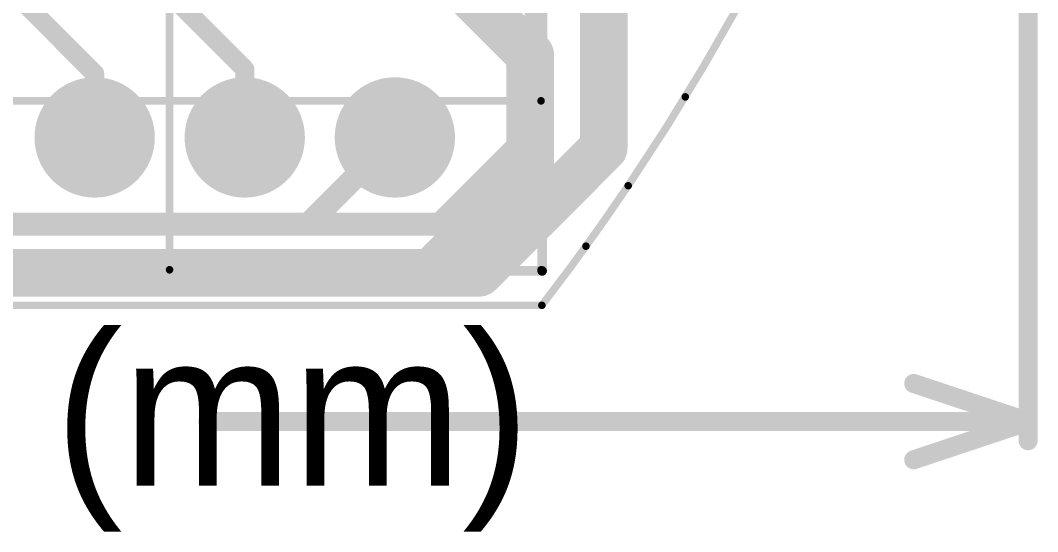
# Model space of a CAD drawing. Header units: millimetres. Extents: x 45.53 to 47.16, y 2.26 to 4.42.
# Drawn here: x 46.447 to 46.98, y 2.258 to 2.526 of the extents above; entities that cross this region are included whole.
import ezdxf

# ---------------------------------------------------------------- set-up
doc = ezdxf.new("R2010")
doc.units = ezdxf.units.MM
doc.header["$MEASUREMENT"] = 0
for name, color, linetype in [('BottomLayer', 5, 'Continuous'), ('BottomSolder', 6, 'Continuous'), ('Mechanical1', 6, 'Continuous'), ('Mechanical2', 216, 'Continuous'), ('MultiLayer', 9, 'Continuous'), ('PadHoleLayer', 156, 'Continuous'), ('TopLayer', 1, 'Continuous'), ('TopOverlay', 2, 'Continuous'), ('TopSolder', 216, 'Continuous')]:
    doc.layers.add(name, color=color, linetype=linetype)

# ---------------------------------------------------------------- blocks, each defined once
blk = doc.blocks.new('B4B_PH_K_S_LF__SN__64')
at = {"layer": 'BottomLayer', "const_width": 0.027559}
for points in [[(-0.0925196, 0, 1), (-0.0649606, 0, 1)], [(-0.0137794, 0, 1), (0.0137796, 0, 1)], [(0.0649607, 0, 1), (0.0925197, 0, 1)], [(0.1437009, 0, 1), (0.1712599, 0, 1)]]:
    blk.add_lwpolyline(points, format="xyb", close=True, dxfattribs=at)
at = {"layer": 'BottomSolder', "const_width": 0.031559}
for points in [[(-0.0945196, 0, 1), (-0.0629606, 0, 1)], [(-0.0157794, 0, 1), (0.0157796, 0, 1)], [(0.0629607, 0, 1), (0.0945197, 0, 1)], [(0.1417009, 0, 1), (0.1732599, 0, 1)]]:
    blk.add_lwpolyline(points, format="xyb", close=True, dxfattribs=at)
at = {"layer": 'MultiLayer', "const_width": 0.027559}
for points in [[(-0.0925196, 0, 1), (-0.0649606, 0, 1)], [(-0.0137794, 0, 1), (0.0137796, 0, 1)], [(0.0649607, 0, 1), (0.0925197, 0, 1)], [(0.1437009, 0, 1), (0.1712599, 0, 1)]]:
    blk.add_lwpolyline(points, format="xyb", close=True, dxfattribs=at)
at = {"layer": 'PadHoleLayer', "const_width": 0.0137795}
for points in [[(-0.0856299, 0, 1), (-0.0718503, 0, 1)], [(-0.0068897, 0, 1), (0.0068899, 0, 1)], [(0.0718504, 0, 1), (0.08563, 0, 1)], [(0.1505906, 0, 1), (0.1643702, 0, 1)]]:
    blk.add_lwpolyline(points, format="xyb", close=True, dxfattribs=at)
at = {"layer": 'TopLayer', "const_width": 0.027559}
for points in [[(-0.0925196, 0, 1), (-0.0649606, 0, 1)], [(-0.0137794, 0, 1), (0.0137796, 0, 1)], [(0.0649607, 0, 1), (0.0925197, 0, 1)], [(0.1437009, 0, 1), (0.1712599, 0, 1)]]:
    blk.add_lwpolyline(points, format="xyb", close=True, dxfattribs=at)
at = {"layer": 'TopOverlay', "const_width": 0.005}
for points in [[(-0.156, -0.07), (-0.156, 0.11)], [(-0.156, 0.11), (0.2347402, 0.11)], [(0.2347402, -0.07), (0.2347402, 0.11)], [(-0.156, -0.07), (0.2347402, -0.07)]]:
    blk.add_lwpolyline(points, dxfattribs=at)
at = {"layer": 'TopOverlay', "const_width": 0.0025}
for points in [[(-0.15725, 0.11, 1), (-0.15475, 0.11, 1)], [(-0.15725, 0.11, 1), (-0.15475, 0.11, 1)], [(0.2334902, 0.11, 1), (0.2359902, 0.11, 1)], [(0.2334902, 0.11, 1), (0.2359902, 0.11, 1)], [(-0.15725, -0.07, 1), (-0.15475, -0.07, 1)], [(-0.15725, -0.07, 1), (-0.15475, -0.07, 1)], [(0.2334902, -0.07, 1), (0.2359902, -0.07, 1)], [(0.2334902, -0.07, 1), (0.2359902, -0.07, 1)]]:
    blk.add_lwpolyline(points, format="xyb", close=True, dxfattribs=at)
at = {"layer": 'TopSolder', "const_width": 0.031559}
for points in [[(-0.0945196, 0, 1), (-0.0629606, 0, 1)], [(-0.0157794, 0, 1), (0.0157796, 0, 1)], [(0.0629607, 0, 1), (0.0945197, 0, 1)], [(0.1417009, 0, 1), (0.1732599, 0, 1)]]:
    blk.add_lwpolyline(points, format="xyb", close=True, dxfattribs=at)

msp = doc.modelspace()

# ---------------------------------------------------------------- linework, layer by layer
at = {"layer": 'BottomLayer'}
for points, const_width in [([(46.7527599, 2.4595), (46.7527599, 2.663)], 0.025), ([(46.4552638, 2.6099961), (46.5644803, 2.5007796)], 0.01), ([(46.4382599, 2.546), (46.4857402, 2.4985197)], 0.01), ([(46.7172599, 2.47), (46.7172599, 2.548)], 0.012), ([(46.4857402, 2.465), (46.4857402, 2.4985197)], 0.01), ([(46.5644803, 2.465), (46.5644803, 2.5007796)], 0.01), ([(46.6667599, 2.4195), (46.7172599, 2.47)], 0.012), ([(46.6872599, 2.394), (46.7527599, 2.4595)], 0.025), ([(46.2072599, 2.4195), (46.6667599, 2.4195)], 0.012), ([(46.1532599, 2.394), (46.6872599, 2.394)], 0.025)]:
    msp.add_lwpolyline(points, dxfattribs=dict(at, const_width=const_width))
for points, const_width in [([(46.4832402, 2.4985197, 1), (46.4882402, 2.4985197, 1)], 0.005), ([(46.4832402, 2.4985197, 1), (46.4882402, 2.4985197, 1)], 0.005), ([(46.5619803, 2.5007796, 1), (46.5669803, 2.5007796, 1)], 0.005), ([(46.5619803, 2.5007796, 1), (46.5669803, 2.5007796, 1)], 0.005), ([(46.7142599, 2.47, 1), (46.7202599, 2.47, 1)], 0.006), ([(46.7142599, 2.47, 1), (46.7202599, 2.47, 1)], 0.006), ([(46.7465099, 2.4595, 1), (46.7590099, 2.4595, 1)], 0.0125), ([(46.7465099, 2.4595, 1), (46.7590099, 2.4595, 1)], 0.0125), ([(46.4832402, 2.465, 1), (46.4882402, 2.465, 1)], 0.005), ([(46.5619803, 2.465, 1), (46.5669803, 2.465, 1)], 0.005), ([(46.6637599, 2.4195, 1), (46.6697599, 2.4195, 1)], 0.006), ([(46.6637599, 2.4195, 1), (46.6697599, 2.4195, 1)], 0.006), ([(46.6810099, 2.394, 1), (46.6935099, 2.394, 1)], 0.0125), ([(46.6810099, 2.394, 1), (46.6935099, 2.394, 1)], 0.0125)]:
    msp.add_lwpolyline(points, format="xyb", close=True, dxfattribs=dict(at, const_width=const_width))
at = {"layer": 'Mechanical1'}
for points, const_width in [([(46.9754053, 2.306), (46.9754053, 3.0939271)], 0.01), ([(46.5250232, 2.3956301), (46.5250232, 2.5727954)], 0.003937), ([(46.7199051, 2.3956301), (46.7199051, 2.5727954)], 0.003937), ([(46.7199051, 2.3955997), (46.7199051, 2.572765)], 0.003937), ([(46.7199051, 2.3955701), (46.7199051, 2.5727355)], 0.003937), ([(46.3301413, 2.4842128), (46.7199051, 2.4842128)], 0.003937), ([(46.7199051, 2.4841528), (46.7199051, 2.4842128)], 0.003937), ([(46.3301413, 2.3956301), (46.7199051, 2.3956301)], 0.003937), ([(46.3301413, 2.3955997), (46.7199051, 2.3955997)], 0.003937), ([(46.3301413, 2.3955701), (46.7199051, 2.3955701)], 0.003937), ([(46.5250232, 2.3955701), (46.5250232, 2.3956301)], 0.003937), ([(46.7199051, 2.3956291), (46.7199051, 2.3956301)], 0.003937), ([(46.7199051, 2.3955701), (46.7199051, 2.3956291)], 0.003937), ([(46.9154053, 2.336), (46.9754053, 2.316)], 0.01), ([(46.545077, 2.316), (46.9754053, 2.316)], 0.01), ([(46.9154053, 2.296), (46.9754053, 2.316)], 0.01)]:
    msp.add_lwpolyline(points, dxfattribs=dict(at, const_width=const_width))
for points, const_width in [([(46.7189209, 2.4842128, 1), (46.7208893, 2.4842128, 1)], 0.0019685), ([(46.7189209, 2.4842128, 1), (46.7208893, 2.4842128, 1)], 0.0019685), ([(46.7189209, 2.4841528, 1), (46.7208893, 2.4841528, 1)], 0.0019685), ([(46.524039, 2.3956301, 1), (46.5260074, 2.3956301, 1)], 0.0019685), ([(46.524039, 2.3956301, 1), (46.5260074, 2.3956301, 1)], 0.0019685), ([(46.524039, 2.3955701, 1), (46.5260074, 2.3955701, 1)], 0.0019685), ([(46.7189209, 2.3956301, 1), (46.7208893, 2.3956301, 1)], 0.0019685), ([(46.7189209, 2.3956301, 1), (46.7208893, 2.3956301, 1)], 0.0019685), ([(46.7189209, 2.3956301, 1), (46.7208893, 2.3956301, 1)], 0.0019685), ([(46.7189209, 2.3956291, 1), (46.7208893, 2.3956291, 1)], 0.0019685), ([(46.7189209, 2.3956291, 1), (46.7208893, 2.3956291, 1)], 0.0019685), ([(46.7189209, 2.3955997, 1), (46.7208893, 2.3955997, 1)], 0.0019685), ([(46.7189209, 2.3955997, 1), (46.7208893, 2.3955997, 1)], 0.0019685), ([(46.7189209, 2.3955701, 1), (46.7208893, 2.3955701, 1)], 0.0019685), ([(46.7189209, 2.3955701, 1), (46.7208893, 2.3955701, 1)], 0.0019685), ([(46.7189209, 2.3955701, 1), (46.7208893, 2.3955701, 1)], 0.0019685), ([(46.9129053, 2.336, 1), (46.9179053, 2.336, 1)], 0.005), ([(46.542577, 2.316, 1), (46.547577, 2.316, 1)], 0.005), ([(46.9729053, 2.316, 1), (46.9779053, 2.316, 1)], 0.005), ([(46.9729053, 2.316, 1), (46.9779053, 2.316, 1)], 0.005), ([(46.9729053, 2.316, 1), (46.9779053, 2.316, 1)], 0.005), ([(46.9729053, 2.306, 1), (46.9779053, 2.306, 1)], 0.005), ([(46.9129053, 2.296, 1), (46.9179053, 2.296, 1)], 0.005)]:
    msp.add_lwpolyline(points, format="xyb", close=True, dxfattribs=dict(at, const_width=const_width))
at = {"layer": 'Mechanical2', "const_width": 0.003937}
for points in [[(46.8234175, 2.5341339, -0.02201934837059649), (46.7656017, 2.4396869)], [(46.7656016, 2.4396869, -0.01602465331154929), (46.720332, 2.3769834)], [(46.7656024, 2.4396819, -0.01602465331154929), (46.7203328, 2.3769784)], [(46.7656032, 2.439677, -0.01602632618325803), (46.7203336, 2.3769835)]]:
    msp.add_lwpolyline(points, format="xyb", dxfattribs=at)
for points in [[(46.7955564, 2.4862853), (46.7955588, 2.4862755)], [(46.7656017, 2.4396869), (46.7656032, 2.4396769)], [(46.7434693, 2.4079724), (46.7434708, 2.4079625)], [(46.00204, 2.3770133), (46.7203336, 2.3769834)], [(46.720332, 2.3769834), (46.7203336, 2.3769834)]]:
    msp.add_lwpolyline(points, dxfattribs=at)
at = {"layer": 'Mechanical2', "const_width": 0.0019685}
for points in [[(46.7945722, 2.4862853, 1), (46.7965406, 2.4862853, 1)], [(46.7945746, 2.4862755, 1), (46.796543, 2.4862755, 1)], [(46.7646174, 2.4396869, 1), (46.7665858, 2.4396869, 1)], [(46.7646175, 2.4396869, 1), (46.7665859, 2.4396869, 1)], [(46.7646175, 2.4396869, 1), (46.7665859, 2.4396869, 1)], [(46.7646182, 2.4396819, 1), (46.7665866, 2.4396819, 1)], [(46.764619, 2.439677, 1), (46.7665874, 2.439677, 1)], [(46.764619, 2.4396769, 1), (46.7665874, 2.4396769, 1)], [(46.7424851, 2.4079724, 1), (46.7444535, 2.4079724, 1)], [(46.7424866, 2.4079625, 1), (46.744455, 2.4079625, 1)], [(46.7193478, 2.3769834, 1), (46.7213162, 2.3769834, 1)], [(46.7193478, 2.3769834, 1), (46.7213162, 2.3769834, 1)], [(46.7193486, 2.3769784, 1), (46.721317, 2.3769784, 1)], [(46.7193494, 2.3769835, 1), (46.7213178, 2.3769835, 1)], [(46.7193494, 2.3769834, 1), (46.7213178, 2.3769834, 1)], [(46.7193494, 2.3769834, 1), (46.7213178, 2.3769834, 1)]]:
    msp.add_lwpolyline(points, format="xyb", close=True, dxfattribs=at)
at = {"layer": 'TopLayer'}
for points, const_width in [([(46.6752599, 2.5471338), (46.7142599, 2.5081338)], 0.025), ([(46.7142599, 2.446), (46.7142599, 2.5081338)], 0.025), ([(46.5977205, 2.4195), (46.6432205, 2.465)], 0.012), ([(46.6622599, 2.394), (46.7142599, 2.446)], 0.025), ([(46.3757599, 2.4195), (46.5977205, 2.4195)], 0.012), ([(46.0572599, 2.3939999), (46.6622599, 2.394)], 0.025)]:
    msp.add_lwpolyline(points, dxfattribs=dict(at, const_width=const_width))
for points, const_width in [([(46.7080099, 2.5081338, 1), (46.7205099, 2.5081338, 1)], 0.0125), ([(46.7080099, 2.5081338, 1), (46.7205099, 2.5081338, 1)], 0.0125), ([(46.6402205, 2.465, 1), (46.6462205, 2.465, 1)], 0.006), ([(46.7080099, 2.446, 1), (46.7205099, 2.446, 1)], 0.0125), ([(46.7080099, 2.446, 1), (46.7205099, 2.446, 1)], 0.0125), ([(46.5947205, 2.4195, 1), (46.6007205, 2.4195, 1)], 0.006), ([(46.5947205, 2.4195, 1), (46.6007205, 2.4195, 1)], 0.006), ([(46.6560099, 2.394, 1), (46.6685099, 2.394, 1)], 0.0125), ([(46.6560099, 2.394, 1), (46.6685099, 2.394, 1)], 0.0125)]:
    msp.add_lwpolyline(points, format="xyb", close=True, dxfattribs=dict(at, const_width=const_width))
at = {"layer": 'TopOverlay', "const_width": 0.003937}
for points in [[(46.8234175, 2.5341339, -0.02201934837059649), (46.7656017, 2.4396869)], [(46.823419, 2.5341291, -0.02201938222858353), (46.7656024, 2.4396819)], [(46.8234207, 2.5341242, -0.02201941608590528), (46.7656032, 2.439677)], [(46.7656016, 2.4396869, -0.01602465331154929), (46.720332, 2.3769834)], [(46.7656024, 2.4396819, -0.01602465331154929), (46.7203328, 2.3769784)], [(46.7656032, 2.439677, -0.01602632618325803), (46.7203336, 2.3769835)]]:
    msp.add_lwpolyline(points, format="xyb", dxfattribs=at)
for points in [[(46.7955564, 2.4862853), (46.7955588, 2.4862755)], [(46.7656017, 2.4396869), (46.7656032, 2.4396769)], [(46.7434693, 2.4079724), (46.7434708, 2.4079625)], [(46.0020384, 2.3769834), (46.720332, 2.3769834)], [(46.0020392, 2.3769983), (46.7203328, 2.3769685)], [(46.00204, 2.3770133), (46.7203336, 2.3769834)], [(46.720332, 2.3769834), (46.7203336, 2.3769834)]]:
    msp.add_lwpolyline(points, dxfattribs=at)
at = {"layer": 'TopOverlay', "const_width": 0.0019685}
for points in [[(46.7945722, 2.4862853, 1), (46.7965406, 2.4862853, 1)], [(46.7945746, 2.4862755, 1), (46.796543, 2.4862755, 1)], [(46.7646174, 2.4396869, 1), (46.7665858, 2.4396869, 1)], [(46.7646175, 2.4396869, 1), (46.7665859, 2.4396869, 1)], [(46.7646175, 2.4396869, 1), (46.7665859, 2.4396869, 1)], [(46.7646182, 2.4396819, 1), (46.7665866, 2.4396819, 1)], [(46.7646182, 2.4396819, 1), (46.7665866, 2.4396819, 1)], [(46.764619, 2.439677, 1), (46.7665874, 2.439677, 1)], [(46.764619, 2.439677, 1), (46.7665874, 2.439677, 1)], [(46.764619, 2.4396769, 1), (46.7665874, 2.4396769, 1)], [(46.7424851, 2.4079724, 1), (46.7444535, 2.4079724, 1)], [(46.7424866, 2.4079625, 1), (46.744455, 2.4079625, 1)], [(46.7193478, 2.3769834, 1), (46.7213162, 2.3769834, 1)], [(46.7193478, 2.3769834, 1), (46.7213162, 2.3769834, 1)], [(46.7193478, 2.3769834, 1), (46.7213162, 2.3769834, 1)], [(46.7193486, 2.3769784, 1), (46.721317, 2.3769784, 1)], [(46.7193486, 2.3769685, 1), (46.721317, 2.3769685, 1)], [(46.7193494, 2.3769835, 1), (46.7213178, 2.3769835, 1)], [(46.7193494, 2.3769834, 1), (46.7213178, 2.3769834, 1)], [(46.7193494, 2.3769834, 1), (46.7213178, 2.3769834, 1)]]:
    msp.add_lwpolyline(points, format="xyb", close=True, dxfattribs=at)

# ---------------------------------------------------------------- block references
at = {"rotation": 360}
msp.add_blockref('B4B_PH_K_S_LF__SN__64', (46.4857401, 2.465), dxfattribs=at)

# ---------------------------------------------------------------- texts
at = {"layer": 'Mechanical1'}
msp.add_text('31.20 (mm)', height=0.08, dxfattribs=at).set_placement((46.1673041, 2.282378))

doc.saveas('drawing.dxf')
